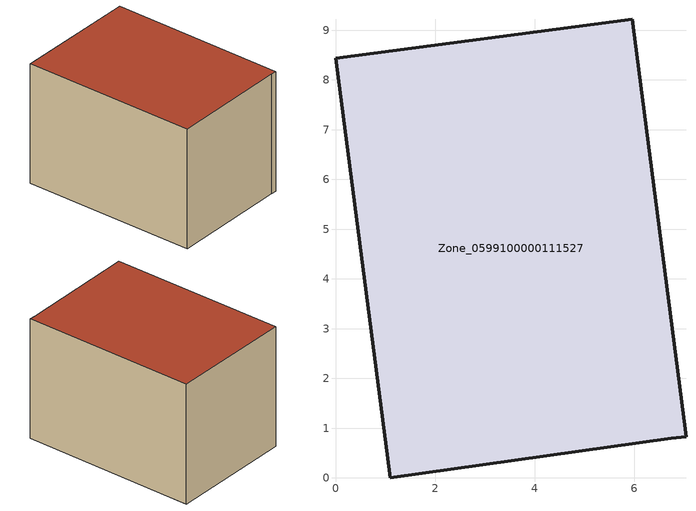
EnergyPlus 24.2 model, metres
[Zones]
Zone_0599100000111527
 floor ground (C_G): 5.96,9.22 7.04,0.83 6.75,0.79 1.1,0 0,8.43 z0
 wall outside (C_F): 1.1,0 6.75,0.79 7.04,0.83 5.96,9.22 0,8.43 1.1,0 z0:5.89
 roof outside (C_R): 7.04,0.83 5.96,9.22 0,8.43 1.1,0 6.75,0.79 z5.89
[BUILDING]
Pand.0599100000111527: North Axis=0; Terrain=City; Loads Convergence Tolerance Value=0.04; Temperature Convergence Tolerance Value=0.4; Solar Distribution=FullExterior; Maximum Number of Warmup Days=25; Minimum Number of Warmup Days=1
[Site:Location]
Rotterdam.The.Hague.AP_ZH_NLD Design_Conditions: Latitude=51.96; Longitude=4.45; Time Zone=1; Elevation=-4.5
[SITE:GROUNDTEMPERATURE:BUILDINGSURFACE]
18, 18, 18, 18, 18, 18, 18, 18, 18, 18, 18, 18
[MATERIAL] Thermal Absorptance=0.9; Solar Absorptance=0.7; Visible Absorptance=0.7
Name | Roughness | Thickness | Conductivity | Density | Specific Heat
G.TI.1946-1964 | MediumSmooth | 0.15 | 1 | 540 | 1210
F.TI.1946-1964 | Rough | 0.3 | 0.857143 | 1920 | 840
R.TI.1946-1964 | MediumRough | 0.2 | 0.277778 | 1500 | 1000
[CONSTRUCTION]
C_G: G.TI.1946-1964
C_F: F.TI.1946-1964
C_R: R.TI.1946-1964
[ZONE]
Zone_0599100000111527: Type=1; Multiplier=1; Ceiling Height=Autocalculate; Volume=Autocalculate; Floor Area=autocalculate; Part of Total Floor Area=Yes
[ZONEINFILTRATION:DESIGNFLOWRATE]
Infil_Zone_0599100000111527: Zone or ZoneList or Space or SpaceList=Zone_0599100000111527; Schedule=AlwaysOn; Design Flow Rate Calculation Method=Flow/Area; Flow Rate per Floor Area=0.003; Constant Term Coefficient=1; Temperature Term Coefficient=0; Velocity Term Coefficient=0; Velocity Squared Term Coefficient=0
[HVACTEMPLATE:ZONE:IDEALLOADSAIRSYSTEM]
Zone_0599100000111527: Maximum Heating Supply Air Temperature=50; Minimum Cooling Supply Air Temperature=13; Maximum Heating Supply Air Humidity Ratio=0.0156; Minimum Cooling Supply Air Humidity Ratio=0.0077; Heating Limit=NoLimit; Cooling Limit=NoLimit; Dehumidification Control Type=ConstantSensibleHeatRatio; Cooling Sensible Heat Ratio=0.7; Dehumidification Setpoint=60; Humidification Control Type=None; Humidification Setpoint=30; Outdoor Air Method=None; Outdoor Air Flow Rate per Person=0.00944; Outdoor Air Flow Rate per Zone Floor Area=0; Outdoor Air Flow Rate per Zone=0; Demand Controlled Ventilation Type=None; Outdoor Air Economizer Type=NoEconomizer; Heat Recovery Type=None; Sensible Heat Recovery Effectiveness=0.7; Latent Heat Recovery Effectiveness=0.65
[ZONECONTROL:THERMOSTAT]
ThermostatControl_Zone_0599100000111527: Zone or ZoneList=Zone_0599100000111527; Control Type Schedule=DualSetpointControlType; Control 1=Thermostat_Zone_0599100000111527; Temperature Difference Between Cutout And Setpoint=0
[THERMOSTATSETPOINT:DUALSETPOINT]
Thermostat_Zone_0599100000111527: Heating Setpoint Temperature Schedule=HeatingSetpoint_Zone_0599100000111527; Cooling Setpoint Temperature Schedule=CoolingSetpoint_Zone_0599100000111527
[SCHEDULE:COMPACT]
HeatingSetpoint_Zone_0599100000111527: Through: 12/31, For: AllDays, Until: 24:00, 21
CoolingSetpoint_Zone_0599100000111527: Through: 12/31, For: AllDays, Until: 24:00, 24
DualSetpointControlType: Through: 12/31, For: AllDays, Until: 24:00, 4
AlwaysOn: Through: 12/31, For: AllDays, Until: 24:00, 1
